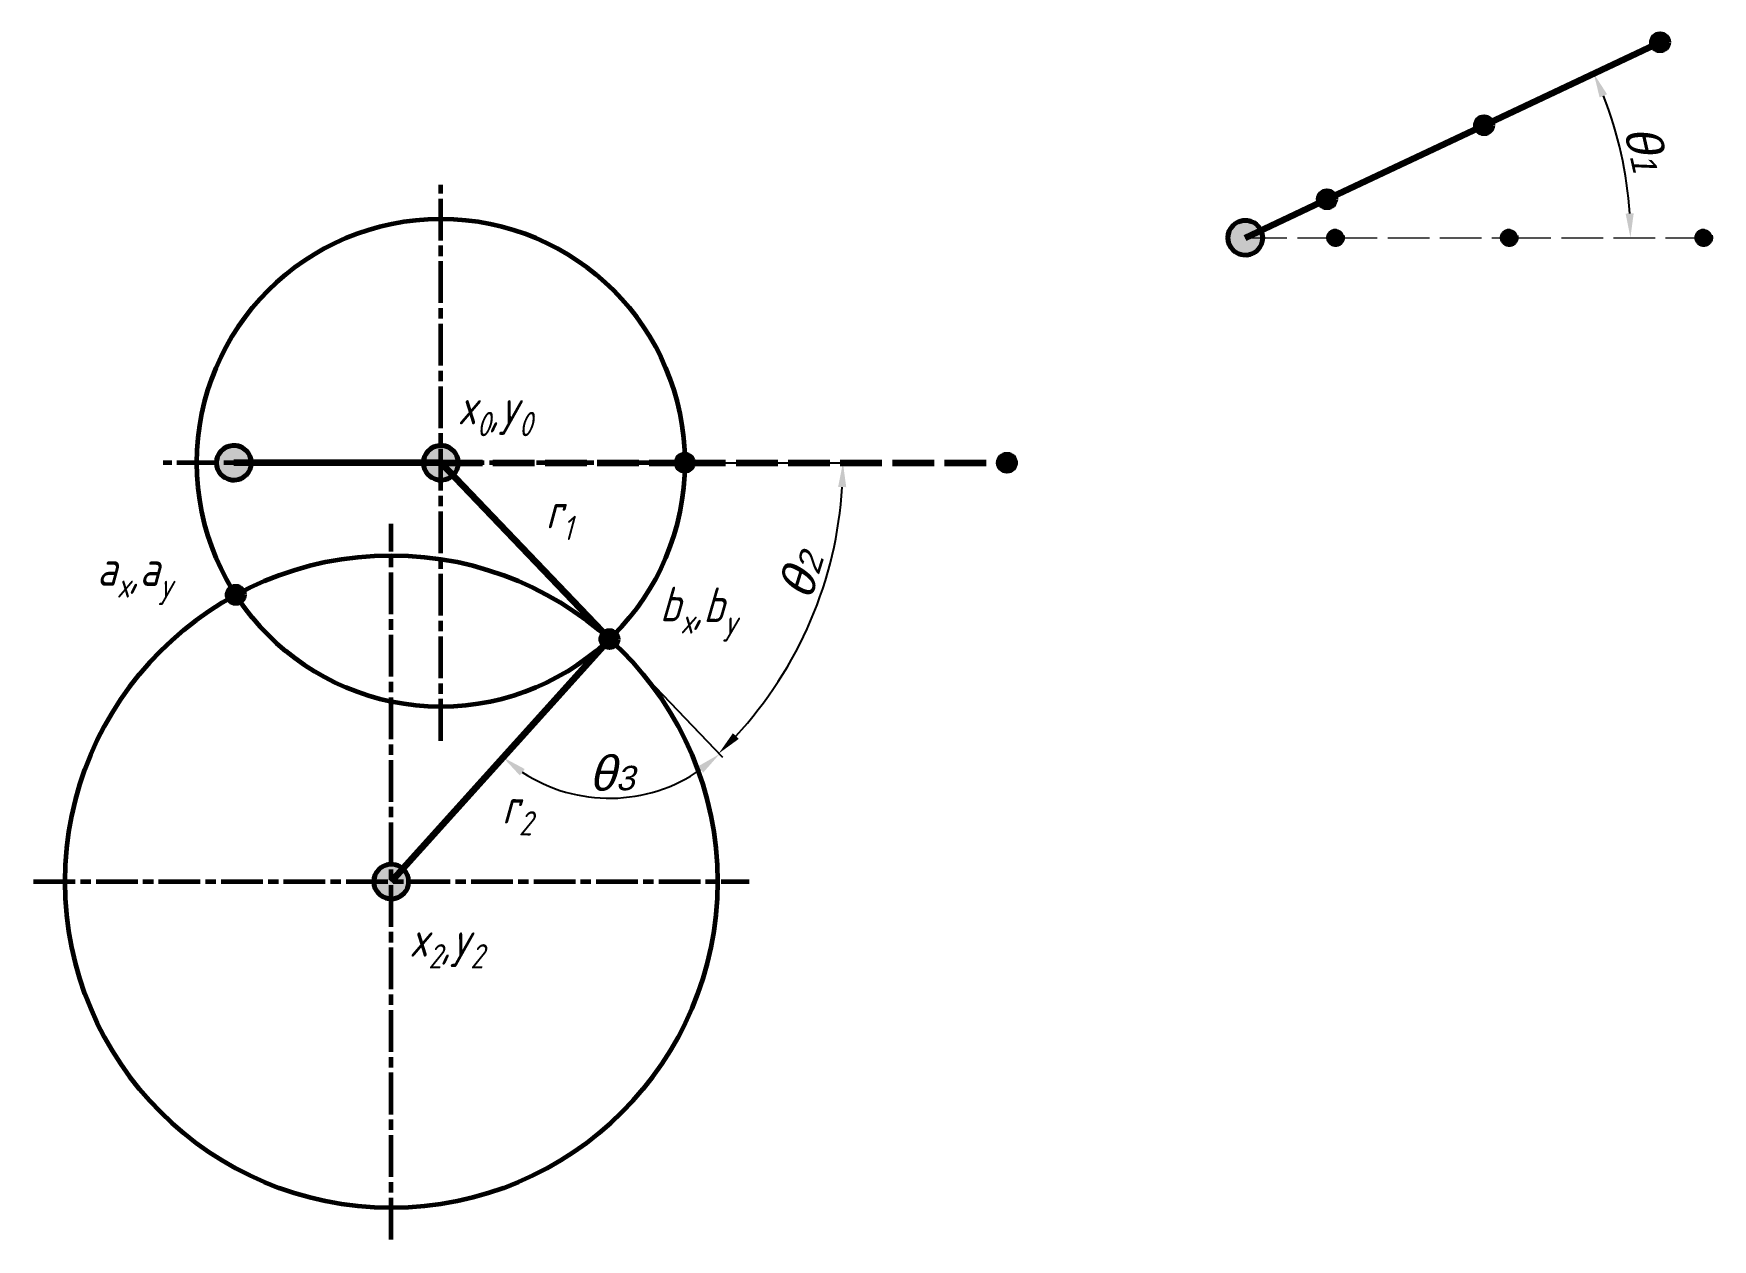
# Model space of a CAD drawing. Header units: millimetres. Extents: x 0 to 5528, y 0 to 1574.
# Drawn here: x 3883.9 to 4367.3, y 658.3 to 1005.5 of the extents above; entities that cross this region are included whole.
import ezdxf

# ---------------------------------------------------------------- set-up
doc = ezdxf.new("R2010")
doc.units = ezdxf.units.MM
doc.linetypes.add('ACAD_ISO02W100', pattern=[15, 12, -3])
doc.linetypes.add('AM_ISO08W050', pattern=[18, 12, -1.5, 3, -1.5])
for name, color, linetype, lineweight in [('0.3', 130, 'Continuous', 30), ('0.6', 255, 'Continuous', 60), ('Z', 1, 'Continuous', 100), ('Осевые', 10, 'AM_ISO08W050', 60), ('пунктир', 130, 'ACAD_ISO02W100', 60)]:
    doc.layers.add(name, color=color, linetype=linetype, lineweight=lineweight)
doc.styles.add('ГОСТ', font='GOST_A.TTF', dxfattribs={"oblique": 15, "height": 5})
doc.dimstyles.new('ISO-25', dxfattribs={"dimtxt": 20, "dimasz": 7, "dimexe": 1.25, "dimexo": 0.625, "dimgap": 2, "dimtad": 1, "dimtxsty": 'ГОСТ', "dimcen": 2.5, "dimadec": 0, "dimazin": 0, "dimtfac": 1, "dimtmove": 0, "dimatfit": 3, "dimfxl": 1, "dimarcsym": 0})

# ---------------------------------------------------------------- blocks, each defined once
blk = doc.blocks.new('*D100')
at = {"layer": '0.3', "color": 0, "lineweight": -2, "transparency": 16777216}
for p, q in [((4071.81, 881.91), (4118.2, 881.91)), ((4050.16, 830.7), (4082.06, 797.34))]:
    blk.add_line(p, q, dxfattribs=at)
blk.add_arc((4001.19, 881.91), 115.77, 317.1851, 356.535, dxfattribs=at)
at = {"layer": '0.3', "color": 0, "transparency": 16777216}
for points in [[(4115.57, 874.95), (4117.91, 874.88), (4116.95, 881.91)], [(4086.94, 802.41), (4085.27, 804.05), (4081.2, 798.24)]]:
    blk.add_solid(points, dxfattribs=at)
at = {"layer": 'Defpoints', "color": 0, "transparency": 16777216}
for p in [(4001.19, 881.91), (4001.19, 881.91), (4071.19, 881.91), (4049.73, 831.15), (4100.57, 822.54)]:
    blk.add_point(p, dxfattribs=at)
at = {"layer": '0.3', "color": 0, "transparency": 16777216, "insert": (4104.89, 849.67), "char_height": 5, "attachment_point": 5, "rotation": 72.7314, "style": 'ГОСТ'}
blk.add_mtext('{\\fArial|b0|i0|c0|p34;\\H2x;θ\\fArial|b0|i0|c204|p34;\\H0.7x;\\S^ 2;}', dxfattribs=at)
blk = doc.blocks.new('*D101')
at = {"layer": '0.3', "color": 0, "lineweight": -2, "transparency": 16777216}
blk.add_line((4050.16, 830.7), (4082.25, 797.14), dxfattribs=at)
blk.add_arc((4049.73, 831.15), 45.81, 236.7779, 304.9562, dxfattribs=at)
at = {"layer": '0.3', "color": 0, "transparency": 16777216}
for points in [[(4075.23, 794.51), (4076.71, 792.7), (4081.39, 798.04)], [(4023.92, 791.9), (4025.34, 793.75), (4019.08, 797.1)]]:
    blk.add_solid(points, dxfattribs=at)
at = {"layer": 'Defpoints', "color": 0, "transparency": 16777216}
for p in [(4001.19, 881.91), (4049.73, 831.15), (4049.73, 831.15), (4039.1, 786.59), (3986.91, 761.35)]:
    blk.add_point(p, dxfattribs=at)
at = {"layer": '0.3', "color": 0, "transparency": 16777216, "insert": (4050.31, 792.51), "char_height": 5, "attachment_point": 5, "rotation": 0.8671, "style": 'ГОСТ'}
blk.add_mtext('{\\fArial|b0|i0|c0|p34;\\H2x;θ\\fArial|b0|i0|c204|p34;\\H0.7x;\\S^ 3;}', dxfattribs=at)
blk = doc.blocks.new('*D107')
at = {"layer": '0.3', "color": 0, "lineweight": -2, "transparency": 16777216}
blk.add_arc((4232.82, 946.69), 110.89, 3.6175, 21.6108, dxfattribs=at)
at = {"layer": '0.3', "color": 0, "transparency": 16777216}
for points in [[(4334.84, 987.07), (4336.98, 987.99), (4333.13, 993.95)], [(4344.65, 953.72), (4342.32, 953.65), (4343.7, 946.69)]]:
    blk.add_solid(points, dxfattribs=at)
at = {"layer": 'Defpoints', "color": 0, "transparency": 16777216}
for p in [(4352.22, 1002.95), (4301.57, 979.08), (4342.51, 962.91), (4308.82, 946.69), (4364.82, 946.69)]:
    blk.add_point(p, dxfattribs=at)
at = {"layer": '0.3', "color": 0, "transparency": 16777216, "insert": (4348.02, 972.47), "char_height": 5, "attachment_point": 5, "rotation": 282.6141, "style": 'ГОСТ'}
blk.add_mtext('{\\fArial|b0|i0|c0|p34;\\H2x;θ\\fArial|b0|i0|c204|p34;\\H0.7x;\\S^ 1;}', dxfattribs=at)

msp = doc.modelspace()

# ---------------------------------------------------------------- hatches: boundary and pattern name
at = {"layer": '0.6'}
h = msp.add_hatch(color=256, dxfattribs=at)
h.dxf.hatch_style = 1
h.paths.add_polyline_path([(4354.681, 1002.486, 0.2602692), (4353.909, 1004.798, 0.0088997), (4352.225, 1002.951, 0.0088997)])
h.paths.add_polyline_path([(4354.681, 1002.486, -0.0088997), (4352.225, 1002.951, 0.0088997), (4350.607, 1001.044, 0.2622661), (4353.017, 1000.579, 0.2718002)])
h.paths.add_polyline_path([(4352.225, 1002.951, -0.0088997), (4349.786, 1003.502, 0.2793644), (4350.607, 1001.044, -0.0088997)])
h.paths.add_polyline_path([(4352.225, 1002.951, -0.0088997), (4353.909, 1004.798, 0.2718002), (4351.432, 1005.322, 0.2622661), (4349.786, 1003.502, 0.0088997)])
h = msp.add_hatch(color=256, dxfattribs=at)
h.dxf.hatch_style = 1
h.paths.add_polyline_path([(4304.022, 978.618, 0.2602692), (4303.25, 980.93, 0.0088997), (4301.566, 979.082, 0.0088997)])
h.paths.add_polyline_path([(4304.022, 978.618, -0.0088997), (4301.566, 979.082, 0.0088997), (4299.949, 977.176, 0.2622661), (4302.358, 976.711, 0.2718002)])
h.paths.add_polyline_path([(4301.566, 979.082, -0.0088997), (4299.128, 979.633, 0.2793644), (4299.949, 977.176, -0.0088997)])
h.paths.add_polyline_path([(4301.566, 979.082, -0.0088997), (4303.25, 980.93, 0.2718002), (4300.774, 981.453, 0.2622661), (4299.128, 979.633, 0.0088997)])
h = msp.add_hatch(color=256, dxfattribs=at)
h.dxf.hatch_style = 1
h.paths.add_polyline_path([(4258.792, 957.306, 0.2602692), (4258.019, 959.618, 0.0088997), (4256.335, 957.771, 0.0088997)])
h.paths.add_polyline_path([(4258.792, 957.306, -0.0088997), (4256.335, 957.771, 0.0088997), (4254.718, 955.864, 0.2622661), (4257.127, 955.4, 0.2718002)])
h.paths.add_polyline_path([(4256.335, 957.771, -0.0088997), (4253.897, 958.322, 0.2793644), (4254.718, 955.864, -0.0088997)])
h.paths.add_polyline_path([(4256.335, 957.771, -0.0088997), (4258.019, 959.618, 0.2718002), (4255.543, 960.142, 0.2622661), (4253.897, 958.322, 0.0088997)])
h = msp.add_hatch(color=256, dxfattribs=at)
h.dxf.hatch_style = 1
h.paths.add_polyline_path([(4232.227, 941.724, 1), (4233.403, 951.654, 1)])
at = {"layer": '0.6', "linetype": 'ACAD_ISO02W100', "lineweight": 13}
h = msp.add_hatch(color=256, dxfattribs=at)
h.dxf.hatch_style = 1
h.paths.add_polyline_path([(4260.839, 945.222, 0.2602692), (4261.126, 947.642, 0.0088997), (4258.815, 946.689, 0.0088997)])
h.paths.add_polyline_path([(4260.839, 945.222, -0.0088997), (4258.815, 946.689, 0.0088997), (4256.539, 945.654, 0.2622661), (4258.521, 944.206, 0.2718002)])
h.paths.add_polyline_path([(4258.815, 946.689, -0.0088997), (4256.844, 948.227, 0.2793644), (4256.539, 945.654, -0.0088997)])
h.paths.add_polyline_path([(4258.815, 946.689, -0.0088997), (4261.126, 947.642, 0.2718002), (4259.109, 949.171, 0.2622661), (4256.844, 948.227, 0.0088997)])
h = msp.add_hatch(color=256, dxfattribs=at)
h.dxf.hatch_style = 1
h.paths.add_polyline_path([(4310.839, 945.222, 0.2602692), (4311.126, 947.642, 0.0088997), (4308.815, 946.689, 0.0088997)])
h.paths.add_polyline_path([(4310.839, 945.222, -0.0088997), (4308.815, 946.689, 0.0088997), (4306.539, 945.654, 0.2622661), (4308.521, 944.206, 0.2718002)])
h.paths.add_polyline_path([(4308.815, 946.689, -0.0088997), (4306.844, 948.227, 0.2793644), (4306.539, 945.654, -0.0088997)])
h.paths.add_polyline_path([(4308.815, 946.689, -0.0088997), (4311.126, 947.642, 0.2718002), (4309.109, 949.171, 0.2622661), (4306.844, 948.227, 0.0088997)])
h = msp.add_hatch(color=256, dxfattribs=at)
h.dxf.hatch_style = 1
h.paths.add_polyline_path([(4366.839, 945.222, 0.2602692), (4367.126, 947.642, 0.0088997), (4364.815, 946.689, 0.0088997)])
h.paths.add_polyline_path([(4366.839, 945.222, -0.0088997), (4364.815, 946.689, 0.0088997), (4362.539, 945.654, 0.2622661), (4364.521, 944.206, 0.2718002)])
h.paths.add_polyline_path([(4364.815, 946.689, -0.0088997), (4362.844, 948.227, 0.2793644), (4362.539, 945.654, -0.0088997)])
h.paths.add_polyline_path([(4364.815, 946.689, -0.0088997), (4367.126, 947.642, 0.2718002), (4365.109, 949.171, 0.2622661), (4362.844, 948.227, 0.0088997)])
at = {"layer": '0.6'}
h = msp.add_hatch(color=256, dxfattribs=at)
h.dxf.hatch_style = 1
h.paths.add_polyline_path([(3940.995, 876.943, 1), (3942.171, 886.873, 1)])
h = msp.add_hatch(color=256, dxfattribs=at)
h.dxf.hatch_style = 1
h.paths.add_polyline_path([(4000.597, 876.943, 1), (4001.773, 886.873, 1)])
h = msp.add_hatch(color=256, dxfattribs=at)
h.dxf.hatch_style = 1
h.paths.add_polyline_path([(4073.442, 880.441, 0.2602692), (4073.729, 882.862, 0.0088997), (4071.418, 881.908, 0.0088997)])
h.paths.add_polyline_path([(4073.442, 880.441, -0.0088997), (4071.418, 881.908, 0.0088997), (4069.142, 880.873, 0.2622661), (4071.123, 879.425, 0.2718002)])
h.paths.add_polyline_path([(4071.418, 881.908, -0.0088997), (4069.447, 883.446, 0.2793644), (4069.142, 880.873, -0.0088997)])
h.paths.add_polyline_path([(4071.418, 881.908, -0.0088997), (4073.729, 882.862, 0.2718002), (4071.712, 884.391, 0.2622661), (4069.447, 883.446, 0.0088997)])
h = msp.add_hatch(color=256, dxfattribs=at)
h.dxf.hatch_style = 1
h.paths.add_polyline_path([(4166.209, 880.441, 0.2602692), (4166.496, 882.862, 0.0088997), (4164.185, 881.908, 0.0088997)])
h.paths.add_polyline_path([(4166.209, 880.441, -0.0088997), (4164.185, 881.908, 0.0088997), (4161.909, 880.873, 0.2622661), (4163.891, 879.425, 0.2718002)])
h.paths.add_polyline_path([(4164.185, 881.908, -0.0088997), (4162.214, 883.446, 0.2793644), (4161.909, 880.873, -0.0088997)])
h.paths.add_polyline_path([(4164.185, 881.908, -0.0088997), (4166.496, 882.862, 0.2718002), (4164.479, 884.391, 0.2622661), (4162.214, 883.446, 0.0088997)])
h = msp.add_hatch(color=256, dxfattribs=at)
h.dxf.hatch_style = 1
h.paths.add_polyline_path([(3944.155, 842.426, 0.2602692), (3944.441, 844.846, 0.0088997), (3942.13, 843.893, 0.0088997)])
h.paths.add_polyline_path([(3944.155, 842.426, -0.0088997), (3942.13, 843.893, 0.0088997), (3939.855, 842.858, 0.2622661), (3941.836, 841.41, 0.2718002)])
h.paths.add_polyline_path([(3942.13, 843.893, -0.0088997), (3940.16, 845.431, 0.2793644), (3939.855, 842.858, -0.0088997)])
h.paths.add_polyline_path([(3942.13, 843.893, -0.0088997), (3944.441, 844.846, 0.2718002), (3942.424, 846.376, 0.2622661), (3940.16, 845.431, 0.0088997)])
h = msp.add_hatch(color=256, dxfattribs=at)
h.dxf.hatch_style = 1
h.paths.add_polyline_path([(4051.75, 829.682, 0.2602692), (4052.036, 832.103, 0.0088997), (4049.725, 831.149, 0.0088997)])
h.paths.add_polyline_path([(4051.75, 829.682, -0.0088997), (4049.725, 831.149, 0.0088997), (4047.45, 830.114, 0.2622661), (4049.431, 828.667, 0.2718002)])
h.paths.add_polyline_path([(4049.725, 831.149, -0.0088997), (4047.754, 832.687, 0.2793644), (4047.45, 830.114, -0.0088997)])
h.paths.add_polyline_path([(4049.725, 831.149, -0.0088997), (4052.036, 832.103, 0.2718002), (4050.019, 833.632, 0.2622661), (4047.754, 832.687, 0.0088997)])
h = msp.add_hatch(color=256, dxfattribs=at)
h.dxf.hatch_style = 1
h.paths.add_polyline_path([(3986.318, 756.382, 1), (3987.494, 766.312, 1)])

# ---------------------------------------------------------------- linework, layer by layer
for points in [[(4233.403, 951.654, 1), (4232.227, 941.724, 1)], [(3942.171, 886.873, 1), (3940.995, 876.943, 1)], [(4001.773, 886.873, 1), (4000.597, 876.943, 1)], [(3987.494, 766.312, 1), (3986.318, 756.382, 1)]]:
    msp.add_lwpolyline(points, format="xyb", close=True, dxfattribs=at)
for centre, radius in [((4352.225, 1002.951), 2.5), ((4301.566, 979.082), 2.5), ((4256.335, 957.771), 2.5), ((4001.185, 881.908), 70.233), ((4232.815, 946.689), 5), ((3941.583, 881.908), 5), ((4001.185, 881.908), 5), ((4071.418, 881.908), 2.5), ((4164.185, 881.908), 2.5), ((3986.906, 761.347), 93.908), ((3942.13, 843.893), 2.5), ((4049.725, 831.149), 2.5), ((3986.906, 761.347), 5)]:
    msp.add_circle(centre, radius, dxfattribs=at)
at = {"layer": '0.6', "linetype": 'ACAD_ISO02W100', "lineweight": 13}
for centre in [(4258.815, 946.689), (4308.815, 946.689), (4364.815, 946.689)]:
    msp.add_circle(centre, 2.5, dxfattribs=at)
at = {"layer": 'Z'}
for p, q in [((4301.566, 979.082), (4352.225, 1002.951)), ((4256.335, 957.771), (4301.566, 979.082)), ((4232.815, 946.689), (4256.335, 957.771)), ((4001.185, 881.908), (3941.583, 881.908)), ((4049.725, 831.149), (4001.185, 881.908)), ((3986.906, 761.347), (4049.725, 831.149))]:
    msp.add_line(p, q, dxfattribs=at)
at = {"layer": 'Z', "linetype": 'ACAD_ISO02W100', "lineweight": 13}
for p, q in [((4232.815, 946.689), (4258.815, 946.689)), ((4258.815, 946.689), (4308.815, 946.689)), ((4308.815, 946.689), (4364.815, 946.689))]:
    msp.add_line(p, q, dxfattribs=at)
at = {"layer": 'Z', "linetype": 'ACAD_ISO02W100'}
for p, q in [((4001.185, 881.908), (4071.185, 881.908)), ((4071.185, 881.908), (4164.185, 881.908))]:
    msp.add_line(p, q, dxfattribs=at)
at = {"layer": 'Осевые'}
for p, q in [((4001.185, 801.908), (4001.185, 961.908)), ((4081.185, 881.908), (3921.185, 881.908)), ((3986.906, 658.347), (3986.906, 864.347)), ((3883.906, 761.347), (4089.906, 761.347))]:
    msp.add_line(p, q, dxfattribs=at)
at = {"layer": 'пунктир'}
for p, q in [((4001.185, 881.908), (4049.725, 831.149)), ((4049.725, 831.149), (3986.906, 761.347))]:
    msp.add_line(p, q, dxfattribs=at)

# ---------------------------------------------------------------- texts
at = {"layer": '0.3', "char_height": 10, "style": 'ГОСТ'}
for s, width, heights, insert, attachment_point, rotation in [('\\A1;x{\\H0.7x;\\S^ 0;},y{\\H0.7x;\\S^ 0;}', 26.2361, [0], (4006.006, 902.96), 1, 359.98622), ('\\A1;r{\\H0.7x;\\S^ 1;}', 26.2361, [0], (4031.422, 859.645), 7, 0.0562), ('\\A1;a{\\H0.7x;\\S^ x;},a{\\H0.7x;\\S^ y;}', 26.2361, [0], (3902.138, 843.12), 7, 359.83168), ('\\A1;b{\\H0.7x;\\S^ x;},b{\\H0.7x;\\S^ y;}', 26.2361, [0], (4064.153, 832.899), 7, 358.93618), ('\\A1;r{\\H0.7x;\\S^ 2;}', 26.2361, [0], (4018.789, 774.683), 7, 359.47532), ('\\A1;x{\\H0.7x;\\S^ 2;},y{\\H0.7x;\\S^ 2;}', 45.33318, [10.415], (3992.071, 749.745), 1, 0.00205)]:
    msp.add_mtext_dynamic_manual_height_columns(s, width=width, gutter_width=25, heights=heights, dxfattribs=dict(at, insert=insert, attachment_point=attachment_point, rotation=rotation))

# ---------------------------------------------------------------- dimensions: what is measured, and where the dimension line sits
at = {"layer": '0.3'}
for base, line1, line2, text, picture, middle in [((4342.512, 962.906), ((4301.566, 979.082), (4352.225, 1002.951)), ((4308.815, 946.689), (4364.815, 946.689)), '{\\fArial|b0|i0|c0|p34;\\H2x;θ\\fArial|b0|i0|c204|p34;\\H0.7x;\\S^ 1;}', '*D107', (4348.022, 972.47)), ((4039.096, 786.591), ((4049.725, 831.149), (4001.185, 881.908)), ((3986.906, 761.347), (4049.725, 831.149)), '{\\fArial|b0|i0|c0|p34;\\H2x;θ\\fArial|b0|i0|c204|p34;\\H0.7x;\\S^ 3;}', '*D101', (4050.31, 792.512))]:
    dim = msp.add_angular_dim_2l(base=base, line1=line1, line2=line2, text=text, dimstyle='ISO-25', dxfattribs=at)
    dim.commit()
    dim.dimension.update_dxf_attribs({"geometry": picture, "text_midpoint": middle})
dim = msp.add_angular_dim_2l(base=(4100.569, 822.538), line1=((4049.725, 831.149), (4001.185, 881.908)), line2=((4001.185, 881.908), (4071.185, 881.908)), text='{\\fArial|b0|i0|c0|p34;\\H2x;θ\\fArial|b0|i0|c204|p34;\\H0.7x;\\S^ 2;}', dimstyle='ISO-25', dxfattribs=at)
dim.commit()
dim.dimension.update_dxf_attribs({"geometry": '*D100', "text_midpoint": (4111.733, 847.543), "dimtype": 162})

doc.saveas('drawing.dxf')
